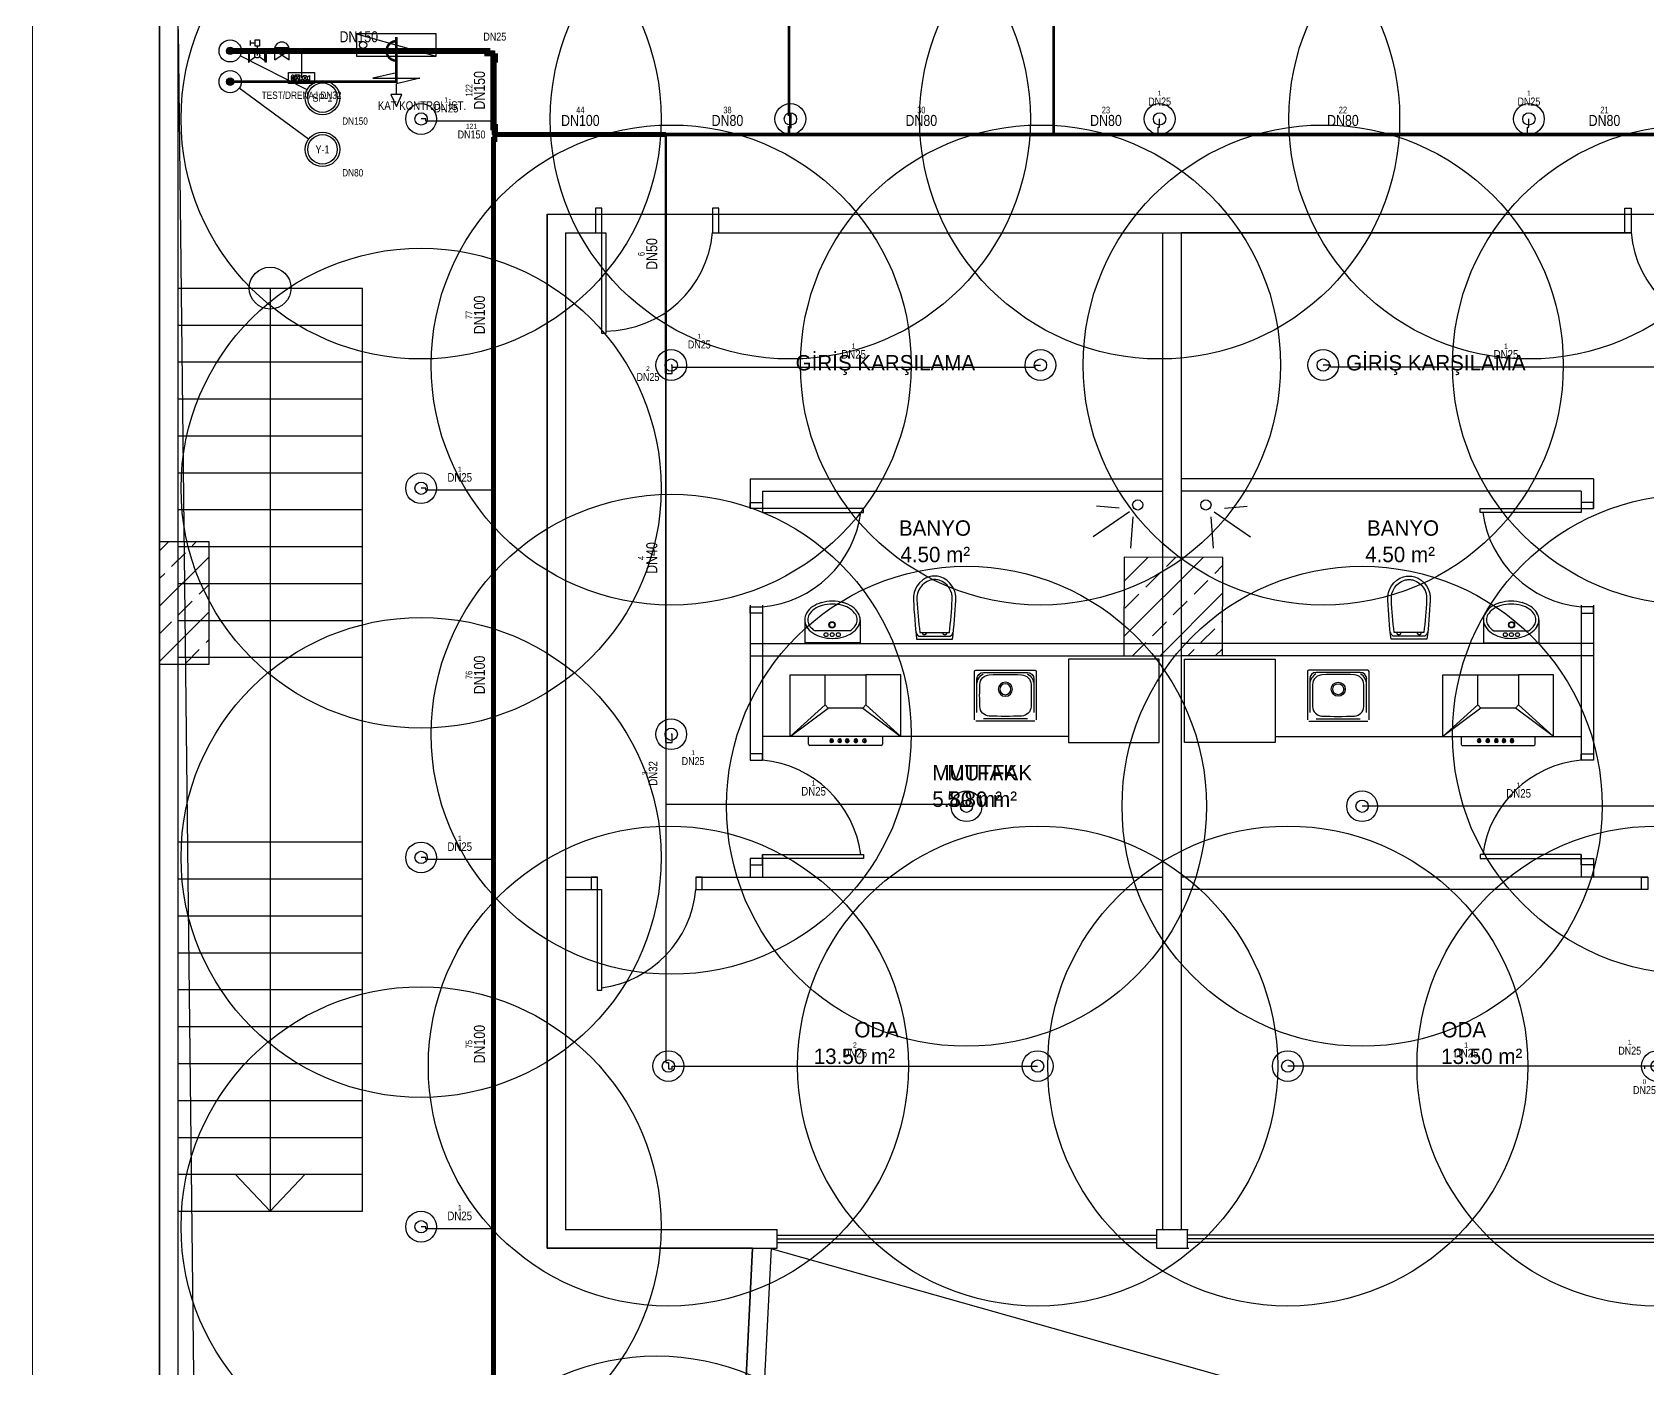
# Model space of a CAD drawing. Header units: centimetres. Extents: x 247996 to 315152, y -468471 to -440326.
# Drawn here: x 254422 to 255735, y -453153 to -452067 of the extents above; entities that cross this region are included whole.
import ezdxf
from ezdxf.enums import TextEntityAlignment as Align

# ---------------------------------------------------------------- set-up
doc = ezdxf.new("R2010")
doc.units = ezdxf.units.CM
doc.layers.add('SCOTT-ANTED', color=144, linetype='Continuous', lineweight=0)
for name, color, linetype in [('SCOTT-MKDU0', 50, 'Continuous'), ('SCOTT-MTY-SPRINKLER', 15, 'Continuous'), ('SCOTT-MTY-SPRINKLER-BORU', 140, 'Continuous'), ('SCOTT-MTY-SPRINKLER-CAP', 141, 'Continuous'), ('SCOTT-MTY-SPRINKLER-KORUMA', 8, 'Continuous'), ('SCOTT-MTY-YANGIN-DOLAP', 1, 'Continuous'), ('SCOTT-MTY-YANGIN-DOLAP-BORU', 1, 'Continuous'), ('SCOTT-MTY-YANGIN-KOLON', 6, 'Continuous'), ('SCOTT-MTY-YANGIN-VANA', 1, 'Continuous')]:
    doc.layers.add(name, color=color, linetype=linetype)
doc.styles.add('MtXpl_Comic_Sans_MS', font='comic.ttf')
doc.styles.add('ROTAS', font='arial.ttf')

# ---------------------------------------------------------------- blocks, each defined once
blk = doc.blocks.new('ASL-SPR-PE')
for radius in [12.5, 5]:
    blk.add_circle((0, 0), radius)
blk = doc.blocks.new('Y-KOLON')
blk.add_hatch(color=7).paths.add_polyline_path([(3, 0), (2.8, 1.1), (2.1, 2.1), (1.1, 2.8), (0, 3), (-1.1, 2.8), (-2.1, 2.1), (-2.8, 1.1), (-3, 0), (-2.8, -1.1), (-2.1, -2.1), (-1.1, -2.8), (0, -3), (1.1, -2.8), (2.1, -2.1), (2.8, -1.1)])
for radius in [9, 3]:
    blk.add_circle((0, 0), radius)
blk = doc.blocks.new('ASL-YD-PLAN')
for p, q in [((0, 32.8), (-5, 22)), ((5, 22), (0, 32.8)), ((-5, 22), (5, 22)), ((0, 22), (0, 12.3)), ((-21.2, 7.3), (0, 12.3)), ((21.2, 7.3), (-21.2, 7.3)), ((0, 2.3), (21.2, 7.3)), ((0, 2.3), (0, -7.8)), ((36, -32.8), (-36, -12.8)), ((30, -22.8), (30, -22.8))]:
    blk.add_line(p, q)
for points in [[(-36, -12.8), (-36, -32.8), (36, -32.8), (36, -12.8), (-36, -12.8)], [(36, -32.8), (-36, -12.8), (-36, -32.8), (36, -32.8)]]:
    blk.add_lwpolyline(points)
blk.add_circle((30, -22.8), 3.25)
blk = doc.blocks.new('ASL-IZL-KELEBEK')
for p, q in [((-4.4, -6.8), (-17.1, 1.9)), ((-17.1, -22.4), (-17.1, 1.9)), ((-15.3, 12.6), (-15.3, 23.4)), ((-15.3, 12.6), (-15.3, 23.4)), ((-15.3, 12.6), (-15.3, 23.4)), ((-15.3, 12.6), (-15.3, 23.4)), ((-15.3, 18), (-4.7, 18)), ((-15.3, 18), (-4.7, 18)), ((-15.3, 18), (-4.7, 18)), ((-15.3, 18), (-4.7, 18)), ((0.1, 10.8), (0.1, -10.2)), ((4.6, -6.7), (17.1, 1.9)), ((17.1, -22.4), (17.1, 1.9)), ((-17.1, -22.4), (-4.4, -13.6)), ((17.1, -22.4), (4.6, -13.7))]:
    blk.add_line(p, q)
for points in [[(-18.2, 4.8), (-20, 4.8), (-20, -25.2), (-18.2, -25.2), (-18.2, 4.8)], [(4.9, 25.2), (4.9, 10.8), (-4.7, 10.8), (-4.7, 25.2), (4.9, 25.2)], [(4.9, 25.2), (4.9, 10.8), (-4.7, 10.8), (-4.7, 25.2), (4.9, 25.2)], [(4.9, 25.2), (4.9, 10.8), (-4.7, 10.8), (-4.7, 25.2), (4.9, 25.2)], [(4.9, 25.2), (4.9, 10.8), (-4.7, 10.8), (-4.7, 25.2), (4.9, 25.2)], [(18.2, 4.8), (20, 4.8), (20, -25.2), (18.2, -25.2), (18.2, 4.8)]]:
    blk.add_lwpolyline(points)
blk.add_circle((0.1, -10.2), 5.68)
blk = doc.blocks.new('ASL-FS')
for p, q in [((-16.3, 7.7), (16.2, 7.7)), ((-16.2, -20), (-16.2, 2)), ((-16.2, 2), (16.3, -20)), ((-16.2, -20), (16.3, 2)), ((0.1, -9), (0.1, 7.7)), ((16.3, -20), (16.3, 2))]:
    blk.add_line(p, q)
blk.add_lwpolyline([(16.2, 7.7), (14.8, 11.1), (12.8, 14.1), (10.1, 16.6), (7, 18.5), (3.5, 19.6), (-0.1, 20), (-3.7, 19.6), (-7.2, 18.5), (-10.3, 16.6), (-12.9, 14.1), (-15, 11.1), (-16.3, 7.7)])
blk = doc.blocks.new('ASL-TEST')
for p, q in [((-34.2, 4.8), (-31.8, 10.2)), ((-28.5, 10.2), (-26.1, 4.8)), ((-27.4, 0), (-21.1, 0)), ((-21.1, 10.2), (-6.9, -10.2)), ((-21.1, -10.2), (-6.9, 10.2)), ((-21.1, 10.2), (-6.9, -10.2)), ((-21.1, -10.2), (-6.9, 10.2)), ((-6.9, 0), (-5.6, 0)), ((-5.6, 8.4), (3.3, 4)), ((-5.6, -8.4), (-5.6, 8.4)), ((5, -6.3), (17.5, 6.3)), ((5, 6.3), (17.5, -6.3)), ((19.2, 4), (28, 8.4)), ((28, -8.4), (28, 8.4)), ((-34.2, -4.8), (-31.8, -10.2)), ((-28.5, -10.2), (-26.1, -4.8)), ((-5.6, -8.4), (3.3, -4)), ((19.2, -4), (28, -8.4))]:
    blk.add_line(p, q)
for points in [[(-44.2, -18.7), (-44.2, 18.7), (44.2, 18.7), (44.2, -18.7), (-44.2, -18.7)], [(-34.2, -4.8), (-34.2, 4.8)], [(-27.4, -2.4), (-27.4, 2.4), (-33.2, 2.4), (-33.2, -2.4), (-27.4, -2.4)], [(-31.8, 10.2), (-28.5, 10.2)], [(-26.1, -4.8), (-26.1, 4.8)], [(-21.1, -10.2), (-21.1, 10.2), (-6.9, 10.2), (-6.9, -10.2), (-21.1, -10.2)], [(-31.8, -10.2), (-28.5, -10.2)]]:
    blk.add_lwpolyline(points)
blk.add_circle((11.2, 0), 8.88)

msp = doc.modelspace()

# ---------------------------------------------------------------- linework, layer by layer
at = {"layer": 'SCOTT-ANTED'}
msp.add_line((254422.3, -450649.1), (254422.3, -458149.1), dxfattribs=at)
at = {"layer": 'SCOTT-MKDU0', "color": 8, "ltscale": 0.03}
for p, q in [((254525.5, -450830.7), (254525.5, -453404.6)), ((254525.5, -453404.6), (254525.5, -450830.7)), ((254540.5, -450845.8), (254540.5, -453404.6)), ((254540.7, -452064.7), (254555.6, -453375.7)), ((254840.5, -452214.7), (254840.5, -453054.7)), ((254840.5, -452214.7), (254884.9, -452214.7)), ((254840.5, -453054.7), (254840.5, -452214.7)), ((254840.5, -452214.7), (256095.1, -452214.7)), ((254979.9, -452214.7), (255721.1, -452214.7)), ((254855.5, -452229.7), (254855.5, -453039.7)), ((254855.5, -452229.7), (254888.2, -452229.7)), ((254979.9, -452229.7), (255721.1, -452229.7)), ((255340.5, -452229.7), (255340.5, -453039.7)), ((255340.5, -452229.7), (255340.5, -453009.7)), ((255355.5, -452229.7), (255355.5, -453009.7)), ((255355.5, -452229.7), (255355.5, -453039.7)), ((255721.1, -452229.7), (255355.5, -452229.7)), ((255355.5, -452229.7), (255355.5, -453039.7)), ((254540.5, -452274.7), (254690.5, -452274.7)), ((254615.5, -452274.7), (254615.5, -453024.7)), ((254690.5, -453024.7), (254690.5, -452274.7)), ((254540.5, -452304.7), (254690.5, -452304.7)), ((254540.5, -452334.7), (254690.5, -452334.7)), ((254540.5, -452364.7), (254690.5, -452364.7)), ((254540.5, -452394.7), (254690.5, -452394.7)), ((254540.5, -452424.7), (254690.5, -452424.7)), ((254540.5, -452424.7), (254690.5, -452424.7)), ((255005.5, -452429.7), (255340.5, -452429.7)), ((255005.5, -452429.7), (255005.5, -452453.8)), ((255690.5, -452429.7), (255355.5, -452429.7)), ((255690.5, -452429.7), (255690.5, -452453.8)), ((255015.5, -452439.7), (255340.5, -452439.7)), ((255015.5, -452439.7), (255015.5, -452457.1)), ((255680.5, -452439.7), (255355.5, -452439.7)), ((255680.5, -452439.7), (255680.5, -452457.1)), ((254540.5, -452454.7), (254690.5, -452454.7)), ((255313.6, -452456.6), (255284, -452476.8)), ((255305.2, -452453.4), (255286.8, -452452)), ((255382.4, -452456.6), (255412, -452476.8)), ((255390.8, -452453.4), (255409.2, -452452)), ((255316.4, -452460.5), (255314.4, -452485.9)), ((255379.6, -452460.5), (255381.6, -452485.9)), ((254525.6, -452488.3), (254533.3, -452480.6)), ((254525.6, -452480.6), (254565.6, -452480.6)), ((254525.6, -452580.6), (254525.6, -452480.6)), ((254552.2, -452484.2), (254555.7, -452480.6)), ((254565.6, -452480.6), (254565.6, -452580.6)), ((254525.6, -452533.2), (254565.6, -452493.2)), ((254535.4, -452501), (254546.6, -452489.8)), ((254540.5, -452484.7), (254690.5, -452484.7)), ((255309.4, -452493.3), (255309.1, -452573.3)), ((255309.1, -452557.9), (255373.5, -452493.5)), ((255309.3, -452512.9), (255328.8, -452493.4)), ((255389.4, -452493.6), (255309.4, -452493.3)), ((255343.6, -452501), (255351.1, -452493.5)), ((255389.1, -452573.6), (255389.4, -452493.6)), ((254525.6, -452510.7), (254529.8, -452506.6)), ((255326.8, -452517.8), (255338, -452506.6)), ((255382.9, -452506.6), (255389.3, -452500.2)), ((254540.5, -452514.7), (254690.5, -452514.7)), ((254557.8, -452523.5), (254565.6, -452515.7)), ((255338.5, -452573.4), (255389.3, -452522.7)), ((255366.1, -452523.5), (255377.3, -452512.2)), ((254541, -452540.3), (254552.2, -452529.1)), ((255005.5, -452532.3), (255005.5, -452658.2)), ((255015.5, -452532.3), (255015.5, -452658.2)), ((255309.9, -452534.7), (255321.2, -452523.5)), ((255349.2, -452540.3), (255360.4, -452529.1)), ((255680.5, -452532.3), (255680.5, -452658.2)), ((255690.5, -452532.3), (255690.5, -452658.2)), ((254525.6, -452578.1), (254565.6, -452538.1)), ((254525.6, -452555.7), (254535.4, -452545.9)), ((254540.5, -452544.7), (254690.5, -452544.7)), ((255049.8, -452544.2), (255049.8, -452562.9)), ((255094.8, -452544.2), (255094.8, -452562.9)), ((255332.4, -452557.1), (255343.6, -452545.9)), ((255388.5, -452545.9), (255389.2, -452545.2)), ((255601.2, -452544.2), (255601.2, -452562.9)), ((255646.2, -452544.2), (255646.2, -452562.9)), ((254563.4, -452562.7), (254565.6, -452560.6)), ((255086.3, -452553.2), (255058.2, -452553.2)), ((255371.7, -452562.7), (255382.9, -452551.5)), ((255609.7, -452553.2), (255637.8, -452553.2)), ((254540.5, -452574.7), (254690.5, -452574.7)), ((254546.6, -452579.6), (254557.8, -452568.4)), ((255005.5, -452563.4), (255340.5, -452563.4)), ((255005.5, -452573.4), (255340.5, -452573.4)), ((255094.8, -452562.9), (255049.8, -452562.9)), ((255309.1, -452573.3), (255389.1, -452573.6)), ((255316.2, -452573.3), (255326.8, -452562.7)), ((255690.5, -452563.4), (255355.5, -452563.4)), ((255690.5, -452573.4), (255355.5, -452573.4)), ((255360.9, -452573.5), (255366.1, -452568.4)), ((255383.3, -452573.6), (255389.1, -452567.8)), ((255601.2, -452562.9), (255646.2, -452562.9)), ((254565.6, -452580.6), (254525.6, -452580.6)), ((255187.8, -452625.6), (255187.8, -452586.2)), ((255188.8, -452585.2), (255236.8, -452585.2)), ((255195, -452587), (255230.7, -452587)), ((255237.8, -452586.2), (255237.8, -452625.6)), ((255337.6, -452576.2), (255264, -452576.2)), ((255264, -452576.2), (255264, -452643.9)), ((255337.6, -452643.9), (255337.6, -452576.2)), ((255358.4, -452576.2), (255432, -452576.2)), ((255358.4, -452643.9), (255358.4, -452576.2)), ((255432, -452576.2), (255432, -452643.9)), ((255458.2, -452586.2), (255458.2, -452625.6)), ((255507.2, -452585.2), (255459.2, -452585.2)), ((255501, -452587), (255465.3, -452587)), ((255508.2, -452625.6), (255508.2, -452586.2)), ((255037.9, -452588.9), (255066.4, -452588.9)), ((255037.9, -452638.9), (255037.9, -452588.9)), ((255127.9, -452588.9), (255099.4, -452588.9)), ((255127.9, -452638.9), (255127.9, -452588.9)), ((255189.7, -452619.5), (255189.7, -452592.3)), ((255236, -452592.3), (255236, -452619.5)), ((255460, -452592.3), (255460, -452619.5)), ((255506.3, -452619.5), (255506.3, -452592.3)), ((255568.1, -452588.9), (255596.6, -452588.9)), ((255568.1, -452638.9), (255568.1, -452588.9)), ((255658.1, -452588.9), (255629.6, -452588.9)), ((255658.1, -452638.9), (255658.1, -452588.9)), ((255066.4, -452613.4), (255037.9, -452638.9)), ((255127.9, -452638.9), (255099.4, -452613.4)), ((255568.1, -452638.9), (255596.6, -452613.4)), ((255629.6, -452613.4), (255658.1, -452638.9)), ((255037.9, -452638.9), (255068.9, -452615.9)), ((255096.9, -452615.9), (255127.9, -452638.9)), ((255236.8, -452626.6), (255188.8, -452626.6)), ((255230.7, -452624.8), (255195, -452624.8)), ((255459.2, -452626.6), (255507.2, -452626.6)), ((255465.3, -452624.8), (255501, -452624.8)), ((255599.1, -452615.9), (255568.1, -452638.9)), ((255658.1, -452638.9), (255627.1, -452615.9)), ((255264, -452638.9), (255015.5, -452638.9)), ((255264, -452638.9), (255015.5, -452638.9)), ((255127.9, -452638.9), (255037.9, -452638.9)), ((255052.9, -452645.2), (255052.9, -452638.9)), ((255071.3, -452641), (255071.3, -452643.5)), ((255071.3, -452641), (255071.9, -452641)), ((255071.9, -452641), (255071.9, -452643.5)), ((255077.9, -452641), (255077.9, -452643.5)), ((255077.9, -452641), (255078.5, -452641)), ((255078.5, -452641), (255078.5, -452643.5)), ((255084, -452641), (255084, -452643.5)), ((255084, -452641), (255084.7, -452641)), ((255084.7, -452641), (255084.7, -452643.5)), ((255091, -452641), (255091, -452643.5)), ((255091, -452641), (255091.7, -452641)), ((255091.7, -452641), (255091.7, -452643.5)), ((255098, -452641), (255098, -452643.5)), ((255098, -452641), (255098.7, -452641)), ((255098.7, -452641), (255098.7, -452643.5)), ((255112.9, -452638.9), (255112.9, -452645.2)), ((255432, -452638.9), (255680.5, -452638.9)), ((255432, -452638.9), (255680.5, -452638.9)), ((255568.1, -452638.9), (255658.1, -452638.9)), ((255583.1, -452638.9), (255583.1, -452645.2)), ((255597.3, -452641), (255597.3, -452643.5)), ((255598, -452641), (255597.3, -452641)), ((255598, -452641), (255598, -452643.5)), ((255604.3, -452641), (255604.3, -452643.5)), ((255605, -452641), (255604.3, -452641)), ((255605, -452641), (255605, -452643.5)), ((255611.3, -452641), (255611.3, -452643.5)), ((255611.9, -452641), (255611.3, -452641)), ((255611.9, -452641), (255611.9, -452643.5)), ((255617.5, -452641), (255617.5, -452643.5)), ((255618.1, -452641), (255617.5, -452641)), ((255618.1, -452641), (255618.1, -452643.5)), ((255624.1, -452641), (255624.1, -452643.5)), ((255624.7, -452641), (255624.1, -452641)), ((255624.7, -452641), (255624.7, -452643.5)), ((255643.1, -452645.2), (255643.1, -452638.9)), ((255111.9, -452646.2), (255053.9, -452646.2)), ((255071.3, -452643.5), (255071.3, -452644)), ((255071.9, -452644), (255071.3, -452644)), ((255071.9, -452643.5), (255071.9, -452644)), ((255077.9, -452643.5), (255077.9, -452644)), ((255078.5, -452644), (255077.9, -452644)), ((255078.5, -452643.5), (255078.5, -452644)), ((255084, -452643.5), (255084, -452644)), ((255084, -452644), (255084.7, -452644)), ((255084.7, -452643.5), (255084.7, -452644)), ((255091, -452643.5), (255091, -452644)), ((255091, -452644), (255091.7, -452644)), ((255091.7, -452643.5), (255091.7, -452644)), ((255098, -452643.5), (255098, -452644)), ((255098, -452644), (255098.7, -452644)), ((255098.7, -452643.5), (255098.7, -452644)), ((255264, -452643.9), (255337.6, -452643.9)), ((255432, -452643.9), (255358.4, -452643.9)), ((255584.1, -452646.2), (255642.1, -452646.2)), ((255597.3, -452643.5), (255597.3, -452644)), ((255598, -452644), (255597.3, -452644)), ((255598, -452643.5), (255598, -452644)), ((255604.3, -452643.5), (255604.3, -452644)), ((255605, -452644), (255604.3, -452644)), ((255605, -452643.5), (255605, -452644)), ((255611.3, -452643.5), (255611.3, -452644)), ((255611.9, -452644), (255611.3, -452644)), ((255611.9, -452643.5), (255611.9, -452644)), ((255617.5, -452643.5), (255617.5, -452644)), ((255617.5, -452644), (255618.1, -452644)), ((255618.1, -452643.5), (255618.1, -452644)), ((255624.1, -452643.5), (255624.1, -452644)), ((255624.1, -452644), (255624.7, -452644)), ((255624.7, -452643.5), (255624.7, -452644)), ((254540.5, -452724.7), (254690.5, -452724.7)), ((255005.5, -452738.2), (255005.5, -452753.4)), ((255015.5, -452734.9), (255015.5, -452753.4)), ((255680.5, -452734.9), (255680.5, -452753.4)), ((255690.5, -452738.2), (255690.5, -452753.4)), ((254540.5, -452754.7), (254690.5, -452754.7)), ((254855.5, -452753.4), (254881.4, -452753.4)), ((254961.4, -452753.4), (255340.5, -452753.4)), ((255734.6, -452753.4), (255355.5, -452753.4)), ((254855.5, -452763.4), (254884.7, -452763.4)), ((254961.4, -452763.4), (255340.5, -452763.4)), ((255734.6, -452763.4), (255355.5, -452763.4)), ((254540.5, -452784.7), (254690.5, -452784.7)), ((254540.5, -452814.7), (254690.5, -452814.7)), ((254540.5, -452844.7), (254690.5, -452844.7)), ((254540.5, -452874.7), (254690.5, -452874.7)), ((254540.5, -452874.7), (254690.5, -452874.7)), ((254540.5, -452904.7), (254690.5, -452904.7)), ((254540.5, -452934.7), (254690.5, -452934.7)), ((254540.5, -452964.7), (254690.5, -452964.7)), ((254540.5, -452994.7), (254690.5, -452994.7)), ((254615.5, -453024.7), (254587, -452994.7)), ((254615.5, -453024.7), (254644, -452994.7)), ((254540.5, -453024.7), (254690.5, -453024.7)), ((254855.1, -453039.7), (255027.4, -453039.7)), ((255027.4, -453054.7), (255027.4, -453039.7)), ((255027.4, -453044.2), (255335.5, -453044.2)), ((255027.4, -453047.2), (255335.5, -453047.2)), ((255335.5, -453039.7), (255361.3, -453039.7)), ((255335.5, -453039.7), (255335.5, -453054.7)), ((255355.5, -453039.7), (255361.3, -453039.7)), ((255360.5, -453039.7), (255360.5, -453054.7)), ((255823.7, -453044.2), (255360.5, -453044.2)), ((255823.7, -453047.2), (255360.5, -453047.2)), ((254840.5, -453054.7), (255027.4, -453054.7)), ((255007.4, -453054.7), (254840.5, -453054.7)), ((255007.4, -453054.7), (254939, -454403.5)), ((254939, -454403.5), (255007.4, -453054.7)), ((255022.4, -453054.7), (254954.8, -454388.5)), ((256332.1, -453424.7), (255022.4, -453055.4)), ((255027.4, -453050.2), (255335.5, -453050.2)), ((255335.5, -453054.7), (255361.7, -453054.7)), ((255823.7, -453050.2), (255360.5, -453050.2))]:
    msp.add_line(p, q, dxfattribs=at)
for points in [[(254884.9, -452209.7), (254879.9, -452209.7), (254879.9, -452229.7), (254884.9, -452229.7), (254884.9, -452209.7)], [(254884.9, -452209.7), (254879.9, -452209.7), (254879.9, -452229.7), (254884.9, -452229.7), (254884.9, -452209.7)], [(254884.9, -452209.7), (254879.9, -452209.7), (254879.9, -452229.7), (254884.9, -452229.7), (254884.9, -452209.7)], [(254979.9, -452209.7), (254974.9, -452209.7), (254974.9, -452229.7), (254979.9, -452229.7), (254979.9, -452209.7)], [(254979.9, -452209.7), (254974.9, -452209.7), (254974.9, -452229.7), (254979.9, -452229.7), (254979.9, -452209.7)], [(254979.9, -452209.7), (254974.9, -452209.7), (254974.9, -452229.7), (254979.9, -452229.7), (254979.9, -452209.7)], [(255716.1, -452209.7), (255721.1, -452209.7), (255721.1, -452229.7), (255716.1, -452229.7), (255716.1, -452209.7)], [(255716.1, -452209.7), (255721.1, -452209.7), (255721.1, -452229.7), (255716.1, -452229.7), (255716.1, -452209.7)], [(255716.1, -452209.7), (255721.1, -452209.7), (255721.1, -452229.7), (255716.1, -452229.7), (255716.1, -452209.7)], [(255005.5, -452453.8), (255005.5, -452448.8), (255015.5, -452448.8), (255015.5, -452453.8), (255005.5, -452453.8)], [(255690.5, -452453.8), (255690.5, -452448.8), (255680.5, -452448.8), (255680.5, -452453.8), (255690.5, -452453.8)], [(255005.5, -452538.8), (255005.5, -452533.8), (255015.5, -452533.8), (255015.5, -452538.8), (255005.5, -452538.8)], [(255690.5, -452538.8), (255690.5, -452533.8), (255680.5, -452533.8), (255680.5, -452538.8), (255690.5, -452538.8)], [(255005.5, -452653.2), (255005.5, -452658.2), (255015.5, -452658.2), (255015.5, -452653.2), (255005.5, -452653.2)], [(255690.5, -452653.2), (255690.5, -452658.2), (255680.5, -452658.2), (255680.5, -452653.2), (255690.5, -452653.2)], [(255005.5, -452738.2), (255005.5, -452743.2), (255015.5, -452743.2), (255015.5, -452738.2), (255005.5, -452738.2)], [(255690.5, -452738.2), (255690.5, -452743.2), (255680.5, -452743.2), (255680.5, -452738.2), (255690.5, -452738.2)], [(254881.4, -452753.4), (254876.4, -452753.4), (254876.4, -452763.4), (254881.4, -452763.4), (254881.4, -452753.4)], [(254966.4, -452753.4), (254961.4, -452753.4), (254961.4, -452763.4), (254966.4, -452763.4), (254966.4, -452753.4)], [(255729.6, -452753.4), (255734.6, -452753.4), (255734.6, -452763.4), (255729.6, -452763.4), (255729.6, -452753.4)]]:
    msp.add_lwpolyline(points, dxfattribs=at)
for points in [[(254884.9, -452229.7), (254888.2, -452229.7), (254888.2, -452311.5), (254884.9, -452311.5)], [(254884.9, -452229.7), (254888.2, -452229.7), (254888.2, -452311.5), (254884.9, -452311.5)], [(254884.9, -452229.7), (254888.2, -452229.7), (254888.2, -452311.5), (254884.9, -452311.5)], [(255015.5, -452453.8), (255015.5, -452457.1), (255097.4, -452457.1), (255097.4, -452453.8)], [(255680.5, -452453.8), (255680.5, -452457.1), (255598.6, -452457.1), (255598.6, -452453.8)], [(255015.5, -452738.2), (255015.5, -452734.9), (255097.4, -452734.9), (255097.4, -452738.2)], [(255680.5, -452738.2), (255680.5, -452734.9), (255598.6, -452734.9), (255598.6, -452738.2)], [(254881.4, -452763.4), (254884.7, -452763.4), (254884.7, -452845.3), (254881.4, -452845.3)]]:
    msp.add_lwpolyline(points, close=True, dxfattribs=at)
for points in [[(255169.9, -452560, 0.01664), (255172.5, -452528.2, 0.351622), (255159.7, -452509.3, 0.068714), (255155.3, -452508.7, 0.068714), (255150.9, -452509.3, 0.351622), (255138.1, -452528.2, 0.01664), (255140.7, -452560)], [(255526.1, -452560, -0.01664), (255523.5, -452528.2, -0.351622), (255536.3, -452509.3, -0.068714), (255540.7, -452508.7, -0.068714), (255545.1, -452509.3, -0.351622), (255557.9, -452528.2, -0.01664), (255555.3, -452560)], [(255167.3, -452554.5, 0.016866), (255169.6, -452528, 0.351778), (255158.9, -452512, 0.068022), (255155.3, -452511.5, 0.068022), (255151.7, -452512, 0.351778), (255140.9, -452528, 0.016866), (255143.3, -452554.5)], [(255528.7, -452554.5, -0.016866), (255526.4, -452528, -0.351778), (255537.1, -452512, -0.068022), (255540.7, -452511.5, -0.068022), (255544.3, -452512, -0.351778), (255555, -452528, -0.016866), (255552.7, -452554.5)]]:
    msp.add_lwpolyline(points, format="xyb", close=True, dxfattribs=at)
for points in [[(255140.4, -452554.6, 0.389191), (255143.8, -452557.6), (255155.3, -452557.6), (255166.8, -452557.6, 0.389191), (255170.2, -452554.6, 0.389191)], [(255555.6, -452554.6, -0.389191), (255552.2, -452557.6), (255540.7, -452557.6), (255529.2, -452557.6, -0.389191), (255525.8, -452554.6, -0.389191)]]:
    msp.add_lwpolyline(points, format="xyb", dxfattribs=at)
for centre, radius in [((254615.5, -452274.7), 17), ((255320.3, -452450.9, 51), 4.14), ((255375.7, -452450.9, 51), 4.14), ((255072, -452548.3), 2.52), ((255072, -452548.3), 2.12), ((255624, -452548.3), 2.52), ((255624, -452548.3), 2.12), ((255067.1, -452556.3), 1.56), ((255072.1, -452556.3), 1.56), ((255077.1, -452556.3), 1.56), ((255618.9, -452556.3), 1.56), ((255623.9, -452556.3), 1.56), ((255628.8, -452556.3), 1.56)]:
    msp.add_circle(centre, radius, dxfattribs=at)
for centre, radius, start, end in [((254887.6, -452222), 87.6, 270.3687, 354.9809), ((254887.6, -452222), 87.6, 270.3687, 354.9809), ((254887.6, -452222), 87.6, 270.3687, 354.9809), ((255808.4, -452222), 87.6, 185.0191, 269.6313), ((255808.4, -452222), 87.6, 185.0191, 269.6313), ((255808.4, -452222), 87.6, 185.0191, 269.6313), ((255007.3, -452445.2), 88.9, 275.3081, 352.3253), ((255688.7, -452445.2), 88.9, 187.6747, 264.6919), ((255065.9, -452547.8), 17.2, 123.8347, 148.2866), ((255065.9, -452547.8), 14.8, 123.8347, 148.2866), ((255069.8, -452553.5), 24.1, 105.5176, 123.8347), ((255069.8, -452553.5), 21.7, 105.5176, 123.8347), ((255072.3, -452562.6), 33.5, 90, 105.5176), ((255072.3, -452562.6), 31.1, 90, 105.5176), ((255072.3, -452562.6), 33.5, 74.4824, 90), ((255072.3, -452562.6), 31.1, 74.4824, 90), ((255074.8, -452553.5), 21.7, 56.1653, 74.4824), ((255074.8, -452553.5), 24.1, 56.1653, 74.4824), ((255078.6, -452547.8), 14.8, 31.7134, 56.1653), ((255078.6, -452547.8), 17.2, 31.7134, 56.1653), ((255617.4, -452547.8), 17.2, 123.8347, 148.2866), ((255617.4, -452547.8), 14.8, 123.8347, 148.2866), ((255621.2, -452553.5), 24.1, 105.5176, 123.8347), ((255621.2, -452553.5), 21.7, 105.5176, 123.8347), ((255623.7, -452562.6), 33.5, 90, 105.5176), ((255623.7, -452562.6), 31.1, 90, 105.5176), ((255623.7, -452562.6), 33.5, 74.4824, 90), ((255623.7, -452562.6), 31.1, 74.4824, 90), ((255626.2, -452553.5), 21.7, 56.1653, 74.4824), ((255626.2, -452553.5), 24.1, 56.1653, 74.4824), ((255630.1, -452547.8), 14.8, 31.7134, 56.1653), ((255630.1, -452547.8), 17.2, 31.7134, 56.1653), ((255060.1, -452544.2), 10.3, 148.2866, 180), ((255060.1, -452544.2), 10.3, 180, 211.7134), ((255060.1, -452544.2), 7.93, 148.2866, 180), ((255060.1, -452544.2), 7.93, 180, 211.7134), ((255065.9, -452540.6), 14.8, 211.7134, 238.6233), ((255078.6, -452540.6), 14.8, 301.3767, 328.2866), ((255084.5, -452544.2), 7.93, 0, 31.7134), ((255084.5, -452544.2), 7.93, 328.2866, 0), ((255084.5, -452544.2), 10.3, 0, 31.7134), ((255084.5, -452544.2), 10.3, 328.2866, 0), ((255611.5, -452544.2), 10.3, 148.2866, 180), ((255611.5, -452544.2), 10.3, 180, 211.7134), ((255611.5, -452544.2), 7.93, 148.2866, 180), ((255611.5, -452544.2), 7.93, 180, 211.7134), ((255617.4, -452540.6), 14.8, 211.7134, 238.6233), ((255630.1, -452540.6), 14.8, 301.3767, 328.2866), ((255635.9, -452544.2), 7.93, 0, 31.7134), ((255635.9, -452544.2), 7.93, 328.2866, 0), ((255635.9, -452544.2), 10.3, 0, 31.7134), ((255635.9, -452544.2), 10.3, 328.2866, 0), ((255065.9, -452540.6), 17.2, 211.7134, 236.1653), ((255069.8, -452534.9), 24.1, 236.1653, 254.4824), ((255072.3, -452525.8), 33.5, 254.4824, 270), ((255072.3, -452525.8), 33.5, 270, 285.5176), ((255074.8, -452534.9), 24.1, 285.5176, 303.8347), ((255078.6, -452540.6), 17.2, 303.8347, 328.2866), ((255147, -452554.5), 1.78, 180, 0), ((255163.6, -452554.5), 1.78, 180, 0), ((255532.4, -452554.5), 1.78, 180, 0), ((255549, -452554.5), 1.78, 180, 0), ((255617.4, -452540.6), 17.2, 211.7134, 236.1653), ((255621.2, -452534.9), 24.1, 236.1653, 254.4824), ((255623.7, -452525.8), 33.5, 254.4824, 270), ((255623.7, -452525.8), 33.5, 270, 285.5176), ((255626.2, -452534.9), 24.1, 285.5176, 303.8347), ((255630.1, -452540.6), 17.2, 303.8347, 328.2866), ((255053.9, -452645.2), 1, 180, 270), ((255071.6, -452642.5), 1.54, 100.5754, 259.4621), ((255071.6, -452642.5), 1.54, 282.6235, 77.3767), ((255078.2, -452642.5), 1.54, 100.5754, 259.4621), ((255078.2, -452642.5), 1.54, 282.6235, 77.3767), ((255084.3, -452642.5), 1.54, 100.5754, 259.4621), ((255084.3, -452642.5), 1.54, 282.6235, 77.3767), ((255091.3, -452642.5), 1.54, 100.5754, 259.4621), ((255091.3, -452642.5), 1.54, 282.6235, 77.3767), ((255098.3, -452642.5), 1.54, 100.5754, 259.4621), ((255098.3, -452642.5), 1.54, 282.6235, 77.3767), ((255111.9, -452645.2), 1, 270, 0), ((255584.1, -452645.2), 1, 180, 270), ((255597.7, -452642.5), 1.54, 102.6233, 257.3765), ((255597.7, -452642.5), 1.54, 280.5379, 79.4246), ((255604.7, -452642.5), 1.54, 102.6233, 257.3765), ((255604.7, -452642.5), 1.54, 280.5379, 79.4246), ((255611.7, -452642.5), 1.54, 102.6233, 257.3765), ((255611.7, -452642.5), 1.54, 280.5379, 79.4246), ((255617.8, -452642.5), 1.54, 102.6233, 257.3765), ((255617.8, -452642.5), 1.54, 280.5379, 79.4246), ((255624.4, -452642.5), 1.54, 102.6233, 257.3765), ((255624.4, -452642.5), 1.54, 280.5379, 79.4246), ((255642.1, -452645.2), 1, 270, 0), ((255007.3, -452746.8), 88.9, 7.6747, 84.6919), ((255688.7, -452746.8), 88.9, 95.3081, 172.3253), ((254872.8, -452755.2), 88.9, 277.6747, 354.6919)]:
    msp.add_arc(centre, radius, start, end, dxfattribs=at)
at = {"layer": 'SCOTT-MKDU0', "color": 8, "ltscale": 0.03, "extrusion": (0, 0, -1)}
for centre, major_axis, start_param, end_param in [((255188.8, -452586.2), (0.707, 0.707), 3.926991, 5.497787), ((255195, -452592.3), (-3.75, 3.75), 5.497787, 7.068583), ((255199.8, -452596.9), (-7.14, 7.14), 5.524757, 6.541187), ((255230.7, -452592.3), (3.75, 3.75), -0.785398, 0.785398), ((255225.8, -452596.9), (7.14, 7.14), -0.258001, 0.758428), ((255236.8, -452586.2), (0.707, 0.707), -0.785398, 0.785398), ((255524.1, -452605.6), (-234.9, 234.9), 5.470817, 5.524757), ((255200, -452596.9), (-5.66, 5.66), 5.524757, 7.028844), ((255212.8, -452920.9), (332.3, 0), 4.67265, 4.752129), ((255212.8, -452600.6), (-4.07, 4.07), 3.926991, 10.210176), ((255212.8, -452600.6), (-3.18, 3.18), 3.926991, 10.210176), ((255225.7, -452596.9), (-5.66, 5.66), 0.825137, 2.329224), ((254901.6, -452605.6), (234.9, 234.9), 0.758428, 0.812368), ((255200, -452614.4), (5.66, 5.66), 2.395934, 3.900021), ((255225.7, -452614.4), (5.66, 5.66), 0.812368, 2.316455), ((255212.8, -452290.4), (332.3, 0), 1.531058, 1.610536)]:
    msp.add_ellipse(centre, major_axis=major_axis, ratio=1, start_param=start_param, end_param=end_param, dxfattribs=at)
at = {"layer": 'SCOTT-MKDU0', "color": 8, "ltscale": 0.03}
for centre, major_axis, start_param, end_param in [((255459.2, -452586.2), (-0.707, 0.707), -0.785398, 0.785398), ((255465.3, -452592.3), (-3.75, 3.75), -0.785398, 0.785398), ((255470.2, -452596.9), (-7.14, 7.14), -0.258001, 0.758428), ((255501, -452592.3), (3.75, 3.75), 5.497787, 7.068583), ((255496.2, -452596.9), (7.14, 7.14), 5.524757, 6.541187), ((255507.2, -452586.2), (-0.707, 0.707), 3.926991, 5.497787), ((255794.4, -452605.6), (-234.9, 234.9), 0.758428, 0.812368), ((255470.3, -452596.9), (5.66, 5.66), 0.825137, 2.329224), ((255483.2, -452920.9), (-332.3, 0), 4.67265, 4.752129), ((255483.2, -452600.6), (4.07, 4.07), 3.926991, 10.210176), ((255483.2, -452600.6), (3.18, 3.18), 3.926991, 10.210176), ((255496, -452596.9), (5.66, 5.66), 5.524757, 7.028844), ((255171.9, -452605.6), (234.9, 234.9), 5.470817, 5.524757), ((255470.3, -452614.4), (-5.66, 5.66), 0.812368, 2.316455), ((255496, -452614.4), (-5.66, 5.66), 2.395934, 3.900021), ((255483.2, -452290.4), (-332.3, 0), 1.531058, 1.610536)]:
    msp.add_ellipse(centre, major_axis=major_axis, ratio=1, start_param=start_param, end_param=end_param, dxfattribs=at)
for points, invisible_edges in [([(255099.4, -452613.4), (255066.4, -452613.4), (255066.4, -452588.9), (255099.4, -452588.9)], 1), ([(255596.6, -452588.9), (255629.6, -452588.9), (255629.6, -452613.4), (255596.6, -452613.4)], 4), ([(255066.4, -452613.4), (255099.4, -452613.4), (255096.9, -452615.9), (255068.9, -452615.9)], 1), ([(255627.1, -452615.9), (255599.1, -452615.9), (255596.6, -452613.4), (255629.6, -452613.4)], 4)]:
    msp.add_3dface(points, dxfattribs=dict(at, invisible_edges=invisible_edges))
at = {"layer": 'SCOTT-MTY-SPRINKLER-BORU'}
for points, const_width in [([(255252, -452150), (255252, -451829), (255252, -451827.2)], 2), ([(255037, -452150), (255037, -452144), (255038.1, -452144), (255038.1, -452139), (255038.1, -452137.3), (255038.1, -452134), (255037, -452134), (255037, -451859), (255017, -451859)], 2), ([(254583, -452082), (254792, -452082), (254792, -452084), (254798, -452084)], 5), ([(254708, -452082), (254728, -452082)], 5), ([(254798, -452084), (254798, -452089), (254797, -452089), (254797, -452139)], 5), ([(254797, -452139), (254797, -452144), (254798, -452144), (254798, -452150)], 5), ([(254798, -452150), (254798, -452154), (254797, -452154), (254797, -452439)], 4), ([(254798, -452150), (254937, -452150)], 4), ([(254937, -452150), (255037, -452150)], 3), ([(254937, -452150), (254937, -452344)], 2), ([(255037, -452150), (255252, -452150)], 3), ([(255252, -452150), (255337, -452150)], 3), ([(255337, -452150), (255637, -452150)], 3), ([(255637, -452150), (255762, -452150)], 3), ([(254937, -452344), (254937, -452644)], 1.5), ([(254797, -452439), (254797, -452739)], 4), ([(254797, -452739), (254797, -453039)], 4), ([(254797, -453039), (254797, -453304), (254798, -453304), (254798, -453310), (254897, -453310)], 4)]:
    msp.add_lwpolyline(points, dxfattribs=dict(at, const_width=const_width))
for points in [[(254641, -452082), (254641, -452104)], [(254798, -452084), (254798, -452082)], [(254797, -452139), (254742, -452139), (254742, -452137.3), (254738.1, -452137.3)], [(255337, -452150), (255337, -452144), (255338.1, -452144), (255338.1, -452137.3)], [(255637, -452150), (255637, -452144), (255638.1, -452144), (255638.1, -452137.3)], [(254937, -452344), (254942, -452344), (254942, -452339)], [(254942, -452339), (254942, -452337.2), (254941.3, -452337.2)], [(254942, -452339), (255237, -452339), (255237, -452337.2), (255241.3, -452337.2)], [(255762, -452337.2), (255762, -452339), (255477, -452339), (255477, -452337.2), (255471, -452337.2)], [(254797, -452439), (254742, -452439), (254742, -452437.3), (254738.1, -452437.3)], [(254937, -452644), (254942, -452644), (254942, -452637.2), (254941.3, -452637.2)], [(254937, -452644), (254937, -452694)], [(254937, -452694), (255177, -452694), (255177, -452695.7), (255181.2, -452695.7)], [(254937, -452694), (254937, -452904), (254939, -452904), (254939, -452906.8), (254939, -452909), (254942, -452909), (254942, -452906.8), (255239, -452906.8)], [(255757, -452695.7), (255502.6, -452695.7)], [(254797, -452739), (254742, -452739), (254742, -452737.3), (254738.1, -452737.3)], [(255732, -452906.8), (255442.2, -452906.8)], [(255742.2, -452906.8), (255732, -452906.8)], [(255732, -452906.8), (255732, -452909)], [(254797, -453039), (254742, -453039), (254742, -453037.3), (254738.1, -453037.3)]]:
    msp.add_lwpolyline(points, dxfattribs=at)
at = {"layer": 'SCOTT-MTY-SPRINKLER-KORUMA'}
for centre in [(254738.1, -452137.3), (255038.1, -452137.3), (255338.1, -452137.3), (255638.1, -452137.3), (254941.3, -452337.2), (255241.3, -452337.2), (255471, -452337.2), (255771, -452337.2), (254738.1, -452437.3), (254941.3, -452637.2), (255771, -452637.2), (255181.2, -452695.7), (255502.6, -452695.7), (254738.1, -452737.3), (254939, -452906.8), (255239, -452906.8), (255442.2, -452906.8), (255742.2, -452906.8), (254738.1, -453037.3), (254929.5, -453337.3)]:
    msp.add_circle(centre, 195, dxfattribs=at)
at = {"layer": 'SCOTT-MTY-YANGIN-DOLAP-BORU', "const_width": 2}
for points in [[(254583, -452107), (254718, -452107), (254718, -452070.7)], [(254718, -452090), (254715.9, -452089.7), (254714, -452088.9), (254712.3, -452087.7), (254711.1, -452086), (254710.3, -452084.1), (254710, -452082), (254710.3, -452079.9), (254711.1, -452078), (254712.3, -452076.3), (254714, -452075.1), (254715.9, -452074.3), (254718, -452074)]]:
    msp.add_lwpolyline(points, dxfattribs=at)
at = {"layer": 'SCOTT-MTY-YANGIN-KOLON'}
for p, q in [((254645.5, -452113.7), (254591, -452086.1)), ((254646.7, -452153.7), (254590.3, -452112.3))]:
    msp.add_line(p, q, dxfattribs=at)
for centre, radius in [((254658, -452120), 14), ((254658, -452120), 12), ((254658, -452162), 14), ((254658, -452162), 12)]:
    msp.add_circle(centre, radius, dxfattribs=at)

# ---------------------------------------------------------------- block references
at = {"layer": 'SCOTT-MTY-SPRINKLER'}
for p in [(254738.1, -452137.3), (255038.1, -452137.3), (255338.1, -452137.3), (255638.1, -452137.3), (254941.3, -452337.2), (255241.3, -452337.2), (255471, -452337.2), (254738.1, -452437.3), (254941.3, -452637.2), (255181.2, -452695.7), (255502.6, -452695.7), (254738.1, -452737.3), (254939, -452906.8), (255239, -452906.8), (255442.2, -452906.8), (255742.2, -452906.8), (254738.1, -453037.3)]:
    msp.add_blockref('ASL-SPR-PE', p, dxfattribs=at)
at = {"layer": 'SCOTT-MTY-YANGIN-DOLAP', "xscale": 0.9, "yscale": 0.9, "rotation": -179.999999999897}
msp.add_blockref('ASL-YD-PLAN', (254718, -452097.7), dxfattribs=at)
at = {"layer": 'SCOTT-MTY-YANGIN-KOLON'}
for p in [(254583, -452082), (254583, -452107)]:
    msp.add_blockref('Y-KOLON', p, dxfattribs=at)
at = {"layer": 'SCOTT-MTY-YANGIN-VANA'}
for name, p, xscale, yscale in [('ASL-IZL-KELEBEK', (254605, -452082), 0.36, 0.36), ('ASL-FS', (254625, -452082), 0.36, 0.36), ('ASL-TEST', (254641, -452104), 0.24, 0.24)]:
    msp.add_blockref(name, p, dxfattribs=dict(at, xscale=xscale, yscale=yscale))

# ---------------------------------------------------------------- texts
at = {"layer": 'SCOTT-MKDU0', "color": 8, "ltscale": 0.03, "style": 'MtXpl_Comic_Sans_MS'}
for s, p in [('GİRİŞ KARŞILAMA', (255042.4, -452341.6)), ('BANYO', (255506.6, -452475.9)), ('4.50 m²', (255505.1, -452497.4)), ('MUTFAK', (255153.5, -452674.7)), ('5.80 m²', (255153.4, -452696.2)), ('ODA', (255090.1, -452883.5)), ('13.50 m²', (255057.1, -452905.1))]:
    msp.add_text(s, height=12.5, dxfattribs=at).set_placement(p)
for s, p in [('GİRİŞ KARŞILAMA', (255489.6, -452341.6)), ('BANYO', (255126.3, -452475.9)), ('4.50 m²', (255127.5, -452497.4)), ('MUTFAK', (255165.7, -452674.7)), ('5.80 m²', (255165.6, -452696.2)), ('ODA', (255567.1, -452883.5)), ('13.50 m²', (255566.8, -452905.1))]:
    msp.add_text(s, height=12.5, rotation=360, dxfattribs=at).set_placement(p)
at = {"layer": 'SCOTT-MTY-SPRINKLER-CAP', "style": 'ROTAS', "width": 0.8}
for s, height, p in [('DN150', 9, (254687.5, -452070.5)), ('DN25', 6.5, (254798, -452070.4)), ('1', 3.9, (255338.1, -452116.2)), ('1', 3.9, (255638.1, -452116.2)), ('DN25', 7, (254758.5, -452128.5)), ('1', 4.2, (254758.5, -452121.8)), ('44', 5.4, (254867.5, -452130)), ('38', 5.4, (254987, -452130)), ('30', 5.4, (255144.5, -452130)), ('23', 5.4, (255294.5, -452130)), ('DN25', 6.5, (255338.1, -452123.1)), ('22', 5.4, (255487, -452130)), ('DN25', 6.5, (255638.1, -452123.1)), ('21', 5.4, (255699.5, -452130)), ('121', 3.9, (254779.1, -452143.1)), ('DN100', 9, (254867.5, -452138.5)), ('DN80', 9, (254987, -452138.5)), ('DN80', 9, (255144.5, -452138.5)), ('DN80', 9, (255294.5, -452138.5)), ('DN80', 9, (255487, -452138.5)), ('DN80', 9, (255699.5, -452138.5)), ('DN150', 6.5, (254779.1, -452149.9)), ('1', 3.9, (254964.1, -452313.7)), ('DN25', 6.5, (254964.1, -452320.5)), ('DN25', 7, (255089.5, -452328.5)), ('1', 4.2, (255089.5, -452321.8)), ('DN25', 7, (255619.5, -452328.5)), ('1', 4.2, (255619.5, -452321.8)), ('2', 3.9, (254922.4, -452340.1)), ('DN25', 6.5, (254922.4, -452346.9)), ('DN25', 7, (254769.5, -452428.5)), ('1', 4.2, (254769.5, -452421.8)), ('1', 3.9, (254959.1, -452652.2)), ('DN25', 6.5, (254959.1, -452659)), ('DN25', 7, (255057, -452683.5)), ('1', 4.2, (255057, -452676.8)), ('1', 4.2, (255629.8, -452678.5)), ('DN25', 7, (255629.8, -452685.2)), ('DN25', 7, (254769.5, -452728.5)), ('1', 4.2, (254769.5, -452721.8)), ('2', 4.2, (255090.5, -452889.7)), ('1', 4.2, (255587.1, -452889.7)), ('1', 3.9, (255720, -452887.4)), ('DN25', 7, (255090.5, -452896.3)), ('DN25', 7, (255587.1, -452896.3)), ('DN25', 6.5, (255720, -452894.3)), ('DN25', 6.5, (255732, -452926.3)), ('0', 3.9, (255732, -452919.5)), ('1', 4.2, (254769.5, -453021.8)), ('DN25', 7, (254769.5, -453028.5))]:
    msp.add_text(s, height=height, dxfattribs=at).set_placement(p, align=Align.MIDDLE_CENTER)
for s, height, p in [('DN150', 9, (254785.5, -452114)), ('122', 5.4, (254777, -452114)), ('6', 5.4, (254917, -452247)), ('DN50', 9, (254925.5, -452247)), ('DN100', 9, (254785.5, -452296.5)), ('77', 5.4, (254777, -452296.5)), ('DN40', 9, (254925.5, -452494)), ('4', 5.4, (254917, -452494)), ('DN100', 9, (254785.5, -452589)), ('76', 5.4, (254777, -452589)), ('DN32', 7, (254926.5, -452669)), ('3', 4.2, (254919.9, -452669)), ('DN100', 9, (254785.5, -452889)), ('75', 5.4, (254777, -452889))]:
    msp.add_text(s, height=height, rotation=90, dxfattribs=at).set_placement(p, align=Align.MIDDLE_CENTER)
at = {"layer": 'SCOTT-MTY-YANGIN-KOLON', "style": 'ROTAS', "width": 0.8}
for s, p in [('SP-1', (254658, -452120)), ('Y-1', (254658, -452162))]:
    msp.add_text(s, height=6.5, dxfattribs=at).set_placement(p, align=Align.MIDDLE_CENTER)
for s, p in [('DN150', (254674, -452136)), ('DN80', (254674, -452178))]:
    msp.add_text(s, height=6, dxfattribs=at).set_placement(p, align=Align.TOP_LEFT)
at = {"layer": 'SCOTT-MTY-YANGIN-VANA', "style": 'ROTAS', "width": 0.8}
msp.add_text('TEST/DRENAJ DN32', height=6, dxfattribs=at).set_placement((254641, -452118), align=Align.MIDDLE_CENTER)
msp.add_text('KAT KONTROL İST.', height=7, dxfattribs=at).set_placement((254703, -452132), align=Align.BOTTOM_LEFT)

doc.saveas('drawing.dxf')
